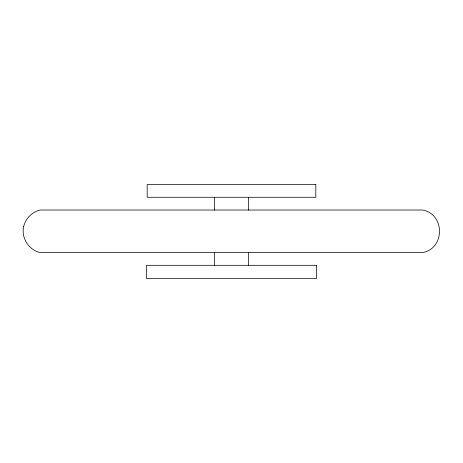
<?xml version="1.0" encoding="UTF-8"?>
<svg xmlns="http://www.w3.org/2000/svg" width="463" height="463" viewBox="0 0 463 463"><rect width="100%" height="100%" fill="white"/><g stroke="black" fill="none" stroke-linecap="round" stroke-linejoin="round"><path stroke-width="0.69" d="M248.469 197.273L248.469 210.161M248.469 252.416L248.469 265.305M214.531 197.273L214.531 210.161M214.531 252.416L214.531 265.305M23.7 226.43C20.962 237.791 28.729 250.113 40.159 252.549L422.841 252.549C445.036 248.203 445.036 214.369 422.841 210.028L40.159 210.028C32.132 211.892 25.592 218.409 23.7 226.43M315.812 184.517L147.188 184.517L147.188 197.273L315.812 197.273L315.812 184.517M316.542 265.305L146.458 265.305L146.458 278.483L316.542 278.483L316.542 265.305"/></g></svg>
